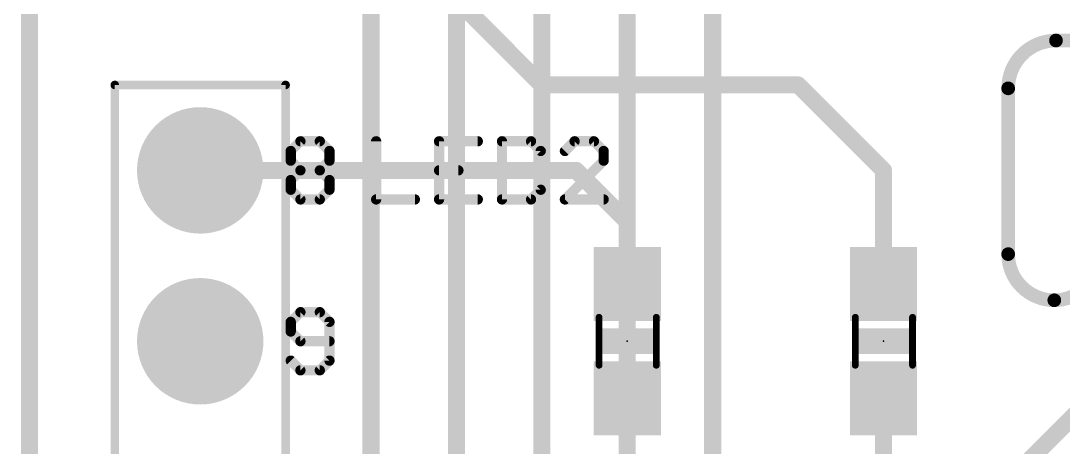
# Model space of a CAD drawing. Extents: x -29 to 78, y -28 to 63.
# Drawn here: x -0.13 to 15.37, y 28.91 to 35.24 of the extents above; entities that cross this region are included whole.
import ezdxf

# ---------------------------------------------------------------- set-up
doc = ezdxf.new("R2010")
doc.units = 0
for name, color, linetype in [('1', 12, 'CONTINUOUS'), ('16', 132, 'CONTINUOUS'), ('17', 110, 'CONTINUOUS'), ('20', 53, 'CONTINUOUS'), ('21', 41, 'CONTINUOUS'), ('23', 53, 'CONTINUOUS'), ('51', 53, 'CONTINUOUS')]:
    doc.layers.add(name, color=color, linetype=linetype)

# ---------------------------------------------------------------- blocks, each defined once
blk = doc.blocks.new('RECT')
blk.add_solid([(-0.5, -0.5), (0.5, -0.5), (-0.5, 0.5), (0.5, 0.5)])
blk = doc.blocks.new('ROUNDP')
at = {"const_width": 0.5}
blk.add_lwpolyline([(0, -0.25, 1), (0, 0.25, 1), (0, -0.25)], format="xyb", dxfattribs=at)

msp = doc.modelspace()

# ---------------------------------------------------------------- linework, layer by layer
at = {"layer": '1', "const_width": 0.254}
for points in [[(0, 0), (0, 59.69)], [(5.08, 36.83), (7.62, 34.29)], [(7.62, 34.29), (11.43, 34.29)], [(11.43, 34.29), (12.7, 33.02)], [(8.128, 33.02), (2.54, 33.02)], [(8.128, 33.02), (8.89, 32.258)], [(12.7, 33.02), (12.7, 31.33)], [(8.89, 32.258), (8.89, 31.33)], [(8.89, 29.63), (8.89, 27.547)], [(12.7, 29.63), (12.7, 27.547)]]:
    msp.add_lwpolyline(points, dxfattribs=at)
at = {"layer": '1', "const_width": 0.127}
for points in [[(7.62, 34.3535, 1), (7.62, 34.2265)], [(11.4749, 34.3349, 1), (11.3851, 34.2451)], [(11.43, 34.2265, 1), (11.43, 34.3535)], [(7.5751, 34.2451, 1), (7.6649, 34.3349)], [(2.54, 33.0835, 1), (2.54, 32.9565)], [(8.1729, 33.0649, 1), (8.0831, 32.9751)], [(8.128, 32.9565, 1), (8.128, 33.0835)], [(12.7635, 33.02, 1), (12.6365, 33.02)], [(12.6551, 32.9751, 1), (12.7449, 33.0649)], [(8.9535, 32.258, 1), (8.8265, 32.258)], [(8.8451, 32.2131, 1), (8.9349, 32.3029)], [(8.8265, 31.33, 1), (8.9535, 31.33)], [(12.6365, 31.33, 1), (12.7635, 31.33)], [(8.9535, 29.63, 1), (8.8265, 29.63)], [(12.7635, 29.63, 1), (12.6365, 29.63)]]:
    msp.add_lwpolyline(points, format="xyb", dxfattribs=at)
at = {"layer": '16', "const_width": 0.254}
for points in [[(0, 0), (0, 59.69)], [(10.16, 52.07), (10.16, 6.35)], [(8.89, 50.8), (8.89, 8.89)], [(7.62, 43.18), (7.62, 12.7)], [(6.35, 40.64), (6.35, 13.97)], [(5.08, 38.1), (5.08, 6.35)], [(16.764, 30.607), (13.716, 27.559)]]:
    msp.add_lwpolyline(points, dxfattribs=at)
at = {"layer": '20', "const_width": 0.2032}
for points in [[(0, 57.15), (0, 2.54)], [(30.5054, 34.9504), (15.2654, 34.9504)], [(14.5542, 34.2392), (14.5542, 31.7754)]]:
    msp.add_lwpolyline(points, dxfattribs=at)
at = {"layer": '20'}
for points, const_width in [([(15.2654, 34.9504, 0.4142), (14.5542, 34.2392)], 0.2032), ([(15.2654, 35.0012, 1), (15.2654, 34.8996)], 0.1016), ([(15.2654, 34.8996, 1), (15.2654, 35.0012)], 0.1016), ([(14.605, 34.2392, 1), (14.5034, 34.2392)], 0.1016), ([(14.5034, 34.2392, 1), (14.605, 34.2392)], 0.1016), ([(14.5542, 31.7754, 0.4142), (15.24, 31.0896)], 0.2032), ([(14.605, 31.7754, 1), (14.5034, 31.7754)], 0.1016), ([(14.5034, 31.7754, 1), (14.605, 31.7754)], 0.1016), ([(15.24, 31.0896, 0.4142), (15.9004, 31.75)], 0.2032), ([(15.24, 31.1404, 1), (15.24, 31.0388)], 0.1016), ([(15.24, 31.0388, 1), (15.24, 31.1404)], 0.1016)]:
    msp.add_lwpolyline(points, format="xyb", dxfattribs=dict(at, const_width=const_width))
at = {"layer": '21', "const_width": 0.1524}
for points in [[(3.8862, 33.3085), (4.0303, 33.4525)], [(4.0303, 33.4525), (4.3184, 33.4525)], [(4.3184, 33.4525), (4.4624, 33.3085)], [(5.1562, 33.4525), (5.1562, 32.5882)], [(6.6679, 33.4525), (6.0917, 33.4525)], [(6.0917, 33.4525), (6.0917, 32.5882)], [(7.0272, 33.4525), (7.0272, 32.5882)], [(7.4594, 33.4525), (7.0272, 33.4525)], [(7.6035, 33.3085), (7.4594, 33.4525)], [(8.1068, 33.4525), (7.9628, 33.3085)], [(8.3949, 33.4525), (8.1068, 33.4525)], [(8.539, 33.3085), (8.3949, 33.4525)], [(3.8862, 33.1644), (3.8862, 33.3085)], [(4.4624, 33.3085), (4.4624, 33.1644)], [(7.6035, 32.7323), (7.6035, 33.3085)], [(8.539, 33.1644), (8.539, 33.3085)], [(4.0303, 33.0204), (3.8862, 33.1644)], [(4.4624, 33.1644), (4.3184, 33.0204)], [(7.9628, 32.5882), (8.539, 33.1644)], [(3.8862, 32.8763), (4.0303, 33.0204)], [(4.0303, 33.0204), (4.3184, 33.0204)], [(4.3184, 33.0204), (4.4624, 32.8763)], [(6.0917, 33.0204), (6.3798, 33.0204)], [(3.8862, 32.7323), (3.8862, 32.8763)], [(4.4624, 32.8763), (4.4624, 32.7323)], [(4.0303, 32.5882), (3.8862, 32.7323)], [(4.4624, 32.7323), (4.3184, 32.5882)], [(7.4594, 32.5882), (7.6035, 32.7323)], [(4.3184, 32.5882), (4.0303, 32.5882)], [(5.1562, 32.5882), (5.7324, 32.5882)], [(6.0917, 32.5882), (6.6679, 32.5882)], [(7.0272, 32.5882), (7.4594, 32.5882)], [(8.539, 32.5882), (7.9628, 32.5882)], [(4.0303, 30.9125), (3.8862, 30.7685)], [(3.8862, 30.7685), (3.8862, 30.6244)], [(4.3184, 30.9125), (4.0303, 30.9125)], [(4.4624, 30.7685), (4.3184, 30.9125)], [(4.4624, 30.1923), (4.4624, 30.7685)], [(3.8862, 30.6244), (4.0303, 30.4804)], [(4.0303, 30.4804), (4.4624, 30.4804)], [(3.8862, 30.1923), (4.0303, 30.0482)], [(4.3184, 30.0482), (4.4624, 30.1923)], [(4.0303, 30.0482), (4.3184, 30.0482)]]:
    msp.add_lwpolyline(points, dxfattribs=at)
at = {"layer": '21', "const_width": 0.0762}
for points in [[(4.0303, 33.4906, 1), (4.0303, 33.4144)], [(4.0572, 33.4256, 1), (4.0033, 33.4795)], [(4.3453, 33.4795, 1), (4.2914, 33.4256)], [(4.3184, 33.4144, 1), (4.3184, 33.4906)], [(5.1943, 33.4525, 1), (5.1181, 33.4525)], [(6.0917, 33.4906, 1), (6.0917, 33.4144)], [(6.1298, 33.4525, 1), (6.0536, 33.4525)], [(6.6679, 33.4144, 1), (6.6679, 33.4906)], [(7.0653, 33.4525, 1), (6.9891, 33.4525)], [(7.0272, 33.4906, 1), (7.0272, 33.4144)], [(7.4863, 33.4795, 1), (7.4325, 33.4256)], [(7.4594, 33.4144, 1), (7.4594, 33.4906)], [(8.1068, 33.4906, 1), (8.1068, 33.4144)], [(8.1338, 33.4256, 1), (8.0799, 33.4795)], [(8.4219, 33.4795, 1), (8.368, 33.4256)], [(8.3949, 33.4144, 1), (8.3949, 33.4906)], [(3.9243, 33.3085, 1), (3.8481, 33.3085)], [(3.8593, 33.3354, 1), (3.9131, 33.2815)], [(4.5005, 33.3085, 1), (4.4243, 33.3085)], [(4.4355, 33.2815, 1), (4.4894, 33.3354)], [(7.6416, 33.3085, 1), (7.5654, 33.3085)], [(7.5765, 33.2815, 1), (7.6304, 33.3354)], [(7.9358, 33.3354, 1), (7.9897, 33.2815)], [(8.5771, 33.3085, 1), (8.5009, 33.3085)], [(8.512, 33.2815, 1), (8.5659, 33.3354)], [(3.9131, 33.1914, 1), (3.8593, 33.1375)], [(3.8481, 33.1644, 1), (3.9243, 33.1644)], [(4.4243, 33.1644, 1), (4.5005, 33.1644)], [(4.4894, 33.1375, 1), (4.4355, 33.1914)], [(8.5009, 33.1644, 1), (8.5771, 33.1644)], [(8.5659, 33.1375, 1), (8.512, 33.1914)], [(4.0303, 33.0585, 1), (4.0303, 32.9823)], [(4.0572, 32.9934, 1), (4.0033, 33.0473)], [(4.0033, 32.9934, 1), (4.0572, 33.0473)], [(4.3453, 33.0473, 1), (4.2914, 32.9934)], [(4.2914, 33.0473, 1), (4.3453, 32.9934)], [(4.3184, 32.9823, 1), (4.3184, 33.0585)], [(6.0917, 33.0585, 1), (6.0917, 32.9823)], [(6.3798, 32.9823, 1), (6.3798, 33.0585)], [(3.9243, 32.8763, 1), (3.8481, 32.8763)], [(3.8593, 32.9033, 1), (3.9131, 32.8494)], [(4.5005, 32.8763, 1), (4.4243, 32.8763)], [(4.4355, 32.8494, 1), (4.4894, 32.9033)], [(3.9131, 32.7592, 1), (3.8593, 32.7053)], [(3.8481, 32.7323, 1), (3.9243, 32.7323)], [(4.4243, 32.7323, 1), (4.5005, 32.7323)], [(4.4894, 32.7053, 1), (4.4355, 32.7592)], [(7.5654, 32.7323, 1), (7.6416, 32.7323)], [(7.6304, 32.7053, 1), (7.5765, 32.7592)], [(4.0303, 32.6263, 1), (4.0303, 32.5501)], [(4.0033, 32.5613, 1), (4.0572, 32.6151)], [(4.2914, 32.6151, 1), (4.3453, 32.5613)], [(4.3184, 32.5501, 1), (4.3184, 32.6263)], [(5.1562, 32.6263, 1), (5.1562, 32.5501)], [(5.1181, 32.5882, 1), (5.1943, 32.5882)], [(5.7324, 32.5501, 1), (5.7324, 32.6263)], [(6.0917, 32.6263, 1), (6.0917, 32.5501)], [(6.0536, 32.5882, 1), (6.1298, 32.5882)], [(6.6679, 32.5501, 1), (6.6679, 32.6263)], [(7.0272, 32.6263, 1), (7.0272, 32.5501)], [(6.9891, 32.5882, 1), (7.0653, 32.5882)], [(7.4325, 32.6151, 1), (7.4863, 32.5613)], [(7.4594, 32.5501, 1), (7.4594, 32.6263)], [(7.9628, 32.6263, 1), (7.9628, 32.5501)], [(7.9358, 32.6151, 1), (7.9897, 32.5613)], [(8.539, 32.5501, 1), (8.539, 32.6263)], [(3.9243, 30.7685, 1), (3.8481, 30.7685)], [(4.0303, 30.9506, 1), (4.0303, 30.8744)], [(4.0572, 30.8856, 1), (4.0033, 30.9395)], [(4.3453, 30.9395, 1), (4.2914, 30.8856)], [(4.3184, 30.8744, 1), (4.3184, 30.9506)], [(4.5005, 30.7685, 1), (4.4243, 30.7685)], [(3.8593, 30.7954, 1), (3.9131, 30.7415)], [(3.9131, 30.6514, 1), (3.8593, 30.5975)], [(4.4355, 30.7415, 1), (4.4894, 30.7954)], [(3.8481, 30.6244, 1), (3.9243, 30.6244)], [(4.0303, 30.5185, 1), (4.0303, 30.4423)], [(4.0033, 30.4534, 1), (4.0572, 30.5073)], [(4.4624, 30.4423, 1), (4.4624, 30.5185)], [(3.9131, 30.2192, 1), (3.8593, 30.1653)], [(4.4243, 30.1923, 1), (4.5005, 30.1923)], [(4.4894, 30.1653, 1), (4.4355, 30.2192)], [(4.0303, 30.0863, 1), (4.0303, 30.0101)], [(4.0033, 30.0213, 1), (4.0572, 30.0751)], [(4.2914, 30.0751, 1), (4.3453, 30.0213)], [(4.3184, 30.0101, 1), (4.3184, 30.0863)]]:
    msp.add_lwpolyline(points, format="xyb", dxfattribs=at)
at = {"layer": '23'}
for p in [(8.89, 30.48), (12.7, 30.48)]:
    msp.add_point(p, dxfattribs=at)
at = {"layer": '51'}
for points, const_width in [([(0, 55.88), (0, 2.54)], 0.254), ([(1.27, 34.29), (3.81, 34.29)], 0.127), ([(1.27, 8.89), (1.27, 34.29)], 0.127), ([(3.81, 34.29), (3.81, 8.89)], 0.127), ([(8.471, 30.836), (8.471, 30.124)], 0.1016), ([(9.322, 30.836), (9.322, 30.124)], 0.1016), ([(12.281, 30.836), (12.281, 30.124)], 0.1016), ([(13.132, 30.836), (13.132, 30.124)], 0.1016)]:
    msp.add_lwpolyline(points, dxfattribs=dict(at, const_width=const_width))
for points, const_width in [([(1.27, 34.3218, 1), (1.27, 34.2582)], 0.0635), ([(1.3017, 34.29, 1), (1.2383, 34.29)], 0.0635), ([(3.8418, 34.29, 1), (3.7782, 34.29)], 0.0635), ([(3.81, 34.2582, 1), (3.81, 34.3218)], 0.0635), ([(8.4964, 30.836, 1), (8.4456, 30.836)], 0.0508), ([(9.3474, 30.836, 1), (9.2966, 30.836)], 0.0508), ([(12.3064, 30.836, 1), (12.2556, 30.836)], 0.0508), ([(13.1574, 30.836, 1), (13.1066, 30.836)], 0.0508), ([(8.4456, 30.124, 1), (8.4964, 30.124)], 0.0508), ([(9.2966, 30.124, 1), (9.3474, 30.124)], 0.0508), ([(12.2556, 30.124, 1), (12.3064, 30.124)], 0.0508), ([(13.1066, 30.124, 1), (13.1574, 30.124)], 0.0508)]:
    msp.add_lwpolyline(points, format="xyb", dxfattribs=dict(at, const_width=const_width))

# ---------------------------------------------------------------- block references
at = {"layer": '1', "xscale": 1.1, "rotation": 270}
for p in [(8.89, 31.33), (12.7, 31.33), (8.89, 29.63), (12.7, 29.63)]:
    msp.add_blockref('RECT', p, dxfattribs=at)
at = {"layer": '17', "xscale": 1.8796, "yscale": 1.8796, "rotation": 90}
for p in [(2.54, 33.02), (2.54, 33.02), (2.54, 30.48), (2.54, 30.48)]:
    msp.add_blockref('ROUNDP', p, dxfattribs=at)
at = {"layer": '21', "xscale": 0.381, "yscale": 0.762, "rotation": 270}
for p in [(8.89, 30.48), (12.7, 30.48)]:
    msp.add_blockref('RECT', p, dxfattribs=at)
at = {"layer": '51', "xscale": 0.5001, "yscale": 0.95, "rotation": 270}
for p in [(8.8951, 31.0682), (12.7051, 31.0682), (8.8951, 29.8998), (12.7051, 29.8998)]:
    msp.add_blockref('RECT', p, dxfattribs=at)

doc.saveas('drawing.dxf')
